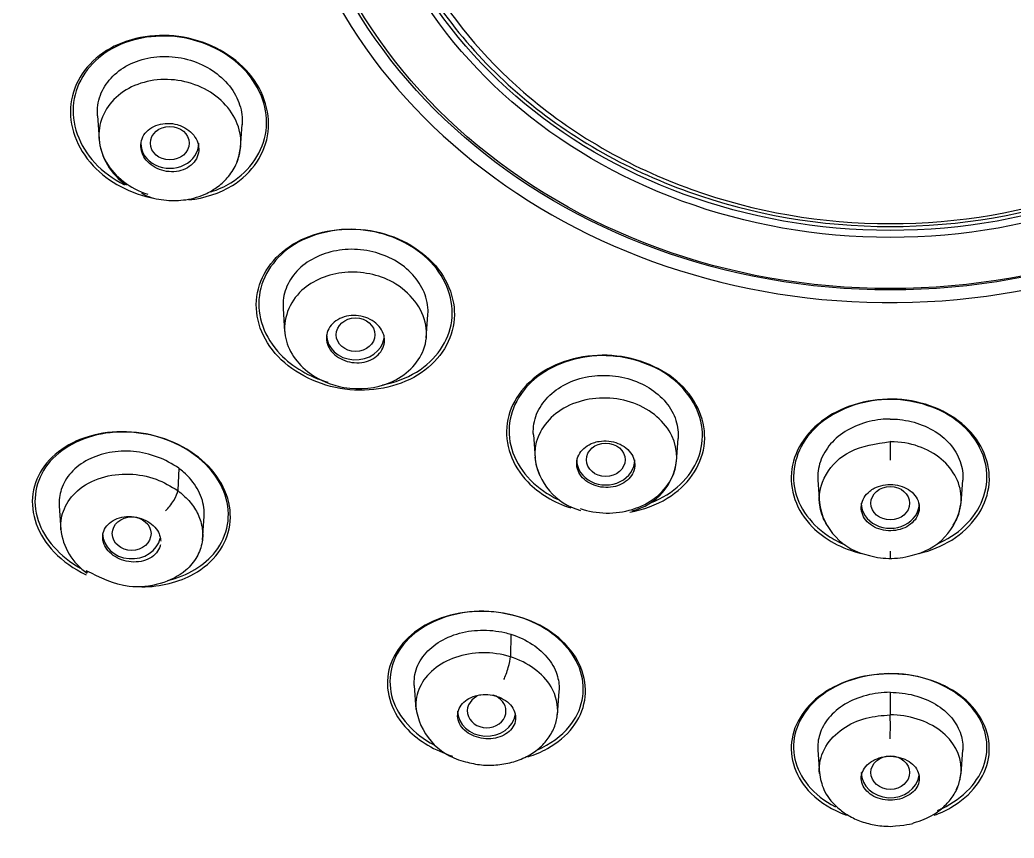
# Model space of a CAD drawing. Header units: millimetres. Extents: x -60 to 7633, y -2614 to 2146.
# Drawn here: x 186.6 to 207.16, y 1452.95 to 1469.87 of the extents above; entities that cross this region are included whole.
import ezdxf

# ---------------------------------------------------------------- set-up
doc = ezdxf.new("R2010")
doc.units = ezdxf.units.MM
doc.layers.get('0').update_dxf_attribs({"color": 250})

msp = doc.modelspace()

# ---------------------------------------------------------------- linework, layer by layer
at = {"linetype": 'Continuous'}
for p, q in [((188.208, 1467.887), (188.242, 1467.41)), ((191.168, 1467.229), (191.201, 1467.706)), ((192.046, 1463.904), (192.079, 1463.427)), ((195.007, 1463.293), (195.041, 1463.771)), ((197.222, 1461.288), (197.255, 1460.81)), ((200.18, 1460.738), (200.214, 1461.216)), ((204.6, 1461.148), (204.6, 1460.767)), ((189.89, 1460.597), (189.87, 1460.137)), ((203.102, 1460.354), (203.135, 1459.874)), ((206.065, 1459.874), (206.098, 1460.354)), ((187.418, 1459.82), (187.452, 1459.325)), ((190.378, 1459.111), (190.413, 1459.606)), ((204.6, 1458.882), (204.6, 1458.734)), ((196.756, 1457.164), (196.746, 1456.699)), ((194.759, 1456.104), (194.793, 1455.609)), ((197.717, 1455.494), (197.752, 1455.989)), ((204.6, 1455.964), (204.6, 1455.497)), ((203.102, 1454.772), (203.136, 1454.277)), ((206.064, 1454.277), (206.098, 1454.772))]:
    msp.add_line(p, q, dxfattribs=at)
for centre, radius, start, end in [((189.527, 1467.529), 1.292, 184.9539, 236.0759), ((198.532, 1460.969), 1.288, 186.4268, 254.789), ((198.985, 1460.891), 1.205, 283.4824, 353.6829), ((204.405, 1460.055), 1.281, 187.2775, 259.3488), ((204.795, 1460.055), 1.281, 280.6512, 352.7225), ((188.697, 1459.464), 1.252, 185.8731, 235.856), ((204.579, 1460.108), 1.375, 252.6331, 272.0107), ((204.621, 1460.108), 1.375, 267.9893, 287.3669), ((196.094, 1455.808), 1.309, 186.2849, 255.6642)]:
    msp.add_arc(centre, radius, start, end, dxfattribs=at)
for centre, major_axis, ratio, start_param, end_param in [((204.6, 1481.714), (51.65, 0), 0.866025, -0.447532, 3.589125), ((204.6, 1481.328), (-50.8, 0), 0.866025, 1.920717, 6.283185), ((204.6, 1475.034), (12.713, 0), 0.866025, 3.190177, 6.207933), ((189.704, 1467.322), (-0.6, 0), 0.866025, 0, 3.141593), ((193.544, 1463.36), (-0.6, 0), 0.866025, 0, 3.004601), ((198.717, 1460.773), (-0.6, 0), 0.866025, 0, 3.141593), ((189.664, 1459.922), (-0.19, -0.266), 0.301031, 0.948152, 2.687465), ((204.6, 1459.875), (-0.6, 0), 0.866025, 0, 3.141593), ((188.916, 1459.246), (-0.6, 0), 0.866025, 0, 2.96035), ((188.238, 1458.759), (0.242, 0.333), 0.321391, 2.760088, 3.125395), ((196.633, 1456.439), (-0.099, -0.312), 0.170911, 0.870681, 2.610119), ((196.255, 1455.577), (0.4, 0), 0.866375, 2.073766, 6.283185), ((196.255, 1455.577), (0.4, 0), 0.866375, 0, 1.220541), ((196.255, 1455.576), (-0.6, 0), 0.866025, 0, 3.009874), ((204.595, 1455.22), (-0.001, -0.327), 0.021354, 0.843693, 2.583006), ((204.6, 1454.302), (-0.6, 0), 0.866025, 0, 3.020845)]:
    msp.add_ellipse(centre, major_axis=major_axis, ratio=ratio, start_param=start_param, end_param=end_param, dxfattribs=at)
for centre, major_axis, ratio in [((204.6, 1475.068), (-12.449, 0), 0.866025), ((204.6, 1475.017), (12.359, 0), 0.866025), ((204.6, 1474.952), (-11.062, 0), 0.866025), ((204.6, 1475.003), (10.952, 0), 0.866025), ((189.704, 1467.322), (-0.4, 0), 0.866025), ((193.544, 1463.36), (0.4, 0), 0.866025), ((198.717, 1460.773), (-0.4, 0), 0.866025), ((204.6, 1459.875), (-0.4, 0), 0.866025), ((188.916, 1459.246), (0.4, 0.001), 0.866104), ((204.6, 1454.302), (0.4, 0), 0.866482)]:
    msp.add_ellipse(centre, major_axis=major_axis, ratio=ratio, dxfattribs=at)
for points, knots in [([(204.6, 1534.682), (203.972, 1534.679), (202.895, 1534.67), (201.09, 1534.6), (199.285, 1534.484), (197.655, 1534.335), (196.011, 1534.146), (194.376, 1533.919), (192.676, 1533.633), (191.058, 1533.319), (189.492, 1532.976), (187.888, 1532.579), (186.355, 1532.157), (184.946, 1531.732), (183.076, 1531.12), (180.633, 1530.222), (177.616, 1528.925), (174.799, 1527.522), (172.128, 1526.015), (169.515, 1524.364), (166.868, 1522.472), (164.602, 1520.64), (162.652, 1518.901), (160.838, 1517.136), (159.02, 1515.174), (157.427, 1513.258), (156.224, 1511.671), (155.204, 1510.224), (154.195, 1508.687), (153.124, 1506.896), (152.157, 1505.098), (151.377, 1503.494), (150.784, 1502.161), (150.326, 1501.049), (149.863, 1499.846), (149.359, 1498.416), (148.797, 1496.598), (148.344, 1494.866), (148.03, 1493.435), (147.816, 1492.328), (147.624, 1491.204), (147.419, 1489.751), (147.252, 1488.129), (147.114, 1485.967), (147.093, 1483.97), (147.157, 1482.356), (147.202, 1481.609), (147.245, 1481.001), (147.303, 1480.336), (147.398, 1479.415), (147.571, 1478.043), (147.876, 1476.207), (148.355, 1474.005), (148.908, 1471.965), (149.536, 1470.017), (150.188, 1468.242), (150.955, 1466.398), (151.826, 1464.53), (152.428, 1463.394), (152.768, 1462.758)], [0, 0, 0, 0, 0.014845, 0.030229, 0.046069, 0.062169, 0.07278, 0.089194, 0.105234, 0.117809, 0.13231, 0.14724, 0.161161, 0.174109, 0.186014, 0.213095, 0.242928, 0.273353, 0.29731, 0.325373, 0.356785, 0.385901, 0.405156, 0.428914, 0.45627, 0.480102, 0.499041, 0.512328, 0.530057, 0.55138, 0.57217, 0.588948, 0.6029, 0.614401, 0.623786, 0.640156, 0.658559, 0.679141, 0.692814, 0.700833, 0.711931, 0.726304, 0.744149, 0.760314, 0.790427, 0.803014, 0.807762, 0.812366, 0.820798, 0.827498, 0.839596, 0.861463, 0.882043, 0.90546, 0.923201, 0.941646, 0.960296, 0.981206, 1, 1, 1, 1]), ([(256.432, 1462.758), (257.027, 1463.893), (257.97, 1465.715), (259.21, 1468.703), (260.13, 1471.392), (260.798, 1473.81), (261.259, 1475.898), (261.573, 1477.685), (261.786, 1479.246), (261.927, 1480.615), (262.021, 1481.904), (262.081, 1483.254), (262.1, 1484.813), (262.048, 1486.763), (261.88, 1488.967), (261.594, 1491.147), (261.299, 1492.803), (260.997, 1494.241), (260.705, 1495.451), (260.363, 1496.701), (260.042, 1497.767), (259.7, 1498.817), (259.311, 1499.914), (258.842, 1501.136), (258.268, 1502.511), (257.528, 1504.123), (256.597, 1505.953), (255.555, 1507.789), (254.285, 1509.813), (252.695, 1512.089), (250.501, 1514.841), (248.042, 1517.491), (245.726, 1519.658), (243.828, 1521.27), (242.038, 1522.674), (240.367, 1523.874), (238.904, 1524.849), (237.778, 1525.563), (236.544, 1526.307), (235.023, 1527.171), (233.032, 1528.215), (230.694, 1529.318), (228.342, 1530.298), (226.097, 1531.129), (223.811, 1531.882), (221.236, 1532.614), (218.575, 1533.242), (215.756, 1533.781), (213.067, 1534.175), (210.221, 1534.47), (207.418, 1534.649), (205.628, 1534.672), (204.6, 1534.682)], [0, 0, 0, 0, 0.033457, 0.063683, 0.091751, 0.11646, 0.136812, 0.154281, 0.169601, 0.183091, 0.19488, 0.207521, 0.222736, 0.240841, 0.265067, 0.288317, 0.30576, 0.314616, 0.330171, 0.342643, 0.352374, 0.362683, 0.374813, 0.386244, 0.400544, 0.417932, 0.43754, 0.459762, 0.478723, 0.505845, 0.538076, 0.577825, 0.607078, 0.625944, 0.646123, 0.66941, 0.68198, 0.69385, 0.705477, 0.720802, 0.74094, 0.765802, 0.789859, 0.808653, 0.829155, 0.853345, 0.879059, 0.900803, 0.928424, 0.949823, 0.97568, 1, 1, 1, 1]), ([(196.89, 1481.717), (197.908, 1482.598), (199.107, 1483.29), (201.745, 1484.237), (203.161, 1484.482), (206.039, 1484.482), (207.451, 1484.238), (210.09, 1483.292), (211.292, 1482.598), (213.327, 1480.835), (214.126, 1479.798), (215.219, 1477.513), (215.503, 1476.286), (215.503, 1473.794), (215.22, 1472.571), (214.128, 1470.286), (213.327, 1469.244), (211.292, 1467.482), (210.093, 1466.791), (207.455, 1465.844), (206.039, 1465.598), (203.161, 1465.598), (201.749, 1465.843), (199.11, 1466.789), (197.908, 1467.482), (195.873, 1469.244), (195.074, 1470.283), (193.981, 1472.568), (193.697, 1473.794), (193.697, 1476.286), (193.98, 1477.51), (195.072, 1479.795), (195.873, 1480.835), (196.89, 1481.717)], [0, 0, 0, 0, 0.0625, 0.0625, 0.125, 0.125, 0.1875, 0.1875, 0.25, 0.25, 0.3125, 0.3125, 0.375, 0.375, 0.4375, 0.4375, 0.5, 0.5, 0.5625, 0.5625, 0.625, 0.625, 0.6875, 0.6875, 0.75, 0.75, 0.8125, 0.8125, 0.875, 0.875, 0.9375, 0.9375, 1, 1, 1, 1]), ([(194.976, 1470.85), (195.493, 1469.938), (196.181, 1469.102), (198.019, 1467.51), (199.198, 1466.831), (201.792, 1465.899), (203.185, 1465.657), (206.015, 1465.657), (207.404, 1465.898), (209.999, 1466.829), (211.18, 1467.51), (213.182, 1469.243), (213.967, 1470.264), (214.891, 1472.196), (215.144, 1473.047), (215.256, 1473.917)], [0.3226778, 0.3226778, 0.3226778, 0.3226778, 0.375, 0.375, 0.4375, 0.4375, 0.5, 0.5, 0.5625, 0.5625, 0.625, 0.625, 0.6875, 0.6875, 0.7324645, 0.7324645, 0.7324645, 0.7324645]), ([(191.279, 1468.836), (190.933, 1469.205), (190.422, 1469.456), (189.359, 1469.601), (188.808, 1469.493), (187.986, 1468.98), (187.713, 1468.579), (187.607, 1467.691), (187.776, 1467.222), (188.436, 1466.516), (188.902, 1466.27), (189.394, 1466.177)], [0, 0, 0, 0, 0.125, 0.125, 0.25, 0.25, 0.375, 0.375, 0.5, 0.5, 0.6163262, 0.6163262, 0.6163262, 0.6163262]), ([(191.254, 1468.832), (190.918, 1469.194), (190.421, 1469.441), (189.384, 1469.587), (188.845, 1469.484), (188.039, 1468.987), (187.77, 1468.597), (187.66, 1467.731), (187.823, 1467.272), (188.322, 1466.733), (188.532, 1466.579), (188.766, 1466.462)], [0, 0, 0, 0, 0.125, 0.125, 0.25, 0.25, 0.375, 0.375, 0.5, 0.5, 0.5631293, 0.5631293, 0.5631293, 0.5631293]), ([(188.209, 1467.885), (188.206, 1467.924), (188.205, 1467.962), (188.207, 1468), (188.212, 1468.141), (188.247, 1468.282), (188.311, 1468.41), (188.372, 1468.532), (188.459, 1468.645), (188.564, 1468.742), (188.675, 1468.844), (188.81, 1468.93), (188.958, 1468.992), (189.105, 1469.053), (189.268, 1469.092), (189.434, 1469.108), (189.6, 1469.123), (189.773, 1469.115), (189.94, 1469.084), (190.11, 1469.053), (190.278, 1468.994), (190.428, 1468.916), (190.571, 1468.841), (190.704, 1468.747), (190.814, 1468.64), (190.93, 1468.528), (191.025, 1468.398), (191.09, 1468.262), (191.151, 1468.134), (191.189, 1467.997), (191.2, 1467.861), (191.204, 1467.809), (191.204, 1467.756), (191.201, 1467.704)], [0.0903629, 0.0903629, 0.0903629, 0.0903629, 0.1049883, 0.1049883, 0.1049883, 0.1596311, 0.1596311, 0.1596311, 0.2119456, 0.2119456, 0.2119456, 0.2670488, 0.2670488, 0.2670488, 0.3212585, 0.3212585, 0.3212585, 0.3753305, 0.3753305, 0.3753305, 0.4304979, 0.4304979, 0.4304979, 0.4827691, 0.4827691, 0.4827691, 0.537442, 0.537442, 0.537442, 0.5890565, 0.5890565, 0.5890565, 0.6090427, 0.6090427, 0.6090427, 0.6090427]), ([(190.101, 1466.149), (190.427, 1466.184), (190.738, 1466.285), (191.414, 1466.707), (191.684, 1467.112), (191.79, 1467.995), (191.625, 1468.466), (191.279, 1468.836)], [0.671913, 0.671913, 0.671913, 0.671913, 0.75, 0.75, 0.875, 0.875, 1, 1, 1, 1]), ([(190.554, 1466.314), (190.7, 1466.362), (190.839, 1466.425), (191.373, 1466.755), (191.639, 1467.149), (191.748, 1468.01), (191.59, 1468.471), (191.254, 1468.832)], [0.7112991, 0.7112991, 0.7112991, 0.7112991, 0.75, 0.75, 0.875, 0.875, 1, 1, 1, 1]), ([(191.095, 1466.943), (191.096, 1466.944), (191.096, 1466.945), (191.221, 1467.246), (191.194, 1467.589), (190.839, 1468.2), (190.526, 1468.436), (189.786, 1468.674), (189.382, 1468.665), (188.698, 1468.411), (188.436, 1468.171), (188.189, 1467.565), (188.22, 1467.226), (188.57, 1466.624), (188.878, 1466.388), (189.251, 1466.266)], [0.2494912, 0.2494912, 0.2494912, 0.2494912, 0.25, 0.25, 0.375, 0.375, 0.5, 0.5, 0.625, 0.625, 0.75, 0.75, 0.875, 0.875, 1, 1, 1, 1]), ([(189.859, 1467.705), (189.794, 1467.723), (189.725, 1467.733), (189.657, 1467.732), (189.59, 1467.732), (189.523, 1467.721), (189.462, 1467.702), (189.4, 1467.683), (189.342, 1467.655), (189.293, 1467.619), (189.243, 1467.583), (189.201, 1467.539), (189.17, 1467.491), (189.14, 1467.443), (189.119, 1467.388), (189.11, 1467.333), (189.101, 1467.278), (189.103, 1467.22), (189.117, 1467.164), (189.131, 1467.109), (189.156, 1467.054), (189.19, 1467.005), (189.224, 1466.955), (189.269, 1466.909), (189.32, 1466.871), (189.371, 1466.832), (189.43, 1466.8), (189.492, 1466.777), (189.555, 1466.754), (189.622, 1466.739), (189.689, 1466.733), (189.756, 1466.728), (189.824, 1466.732), (189.888, 1466.745), (189.952, 1466.759), (190.014, 1466.782), (190.067, 1466.813), (190.121, 1466.844), (190.169, 1466.883), (190.206, 1466.928), (190.243, 1466.973), (190.271, 1467.025), (190.287, 1467.079), (190.303, 1467.133), (190.308, 1467.19), (190.301, 1467.246), (190.295, 1467.302), (190.276, 1467.359), (190.248, 1467.411), (190.22, 1467.463), (190.181, 1467.512), (190.134, 1467.555), (190.088, 1467.597), (190.033, 1467.634), (189.973, 1467.662), (189.937, 1467.68), (189.898, 1467.694), (189.859, 1467.705)], [0, 0, 0, 0, 0.054045, 0.054045, 0.054045, 0.10807, 0.10807, 0.10807, 0.162377, 0.162377, 0.162377, 0.216818, 0.216818, 0.216818, 0.271063, 0.271063, 0.271063, 0.324866, 0.324866, 0.324866, 0.37818, 0.37818, 0.37818, 0.431181, 0.431181, 0.431181, 0.484185, 0.484185, 0.484185, 0.537499, 0.537499, 0.537499, 0.591294, 0.591294, 0.591294, 0.645528, 0.645528, 0.645528, 0.699966, 0.699966, 0.699966, 0.754283, 0.754283, 0.754283, 0.808211, 0.808211, 0.808211, 0.86166, 0.86166, 0.86166, 0.914749, 0.914749, 0.914749, 0.967744, 0.967744, 0.967744, 1, 1, 1, 1]), ([(189.119, 1466.288), (189.156, 1466.267), (189.304, 1466.187), (189.632, 1466.13), (190.057, 1466.137), (190.424, 1466.247), (190.717, 1466.425), (190.934, 1466.633), (191.113, 1466.92), (191.15, 1467.129), (191.171, 1467.258)], [0, 0, 0, 0, 0.041747, 0.193921, 0.337459, 0.504792, 0.608323, 0.725145, 0.855956, 1, 1, 1, 1]), ([(195.134, 1464.857), (194.793, 1465.217), (194.284, 1465.461), (193.219, 1465.596), (192.665, 1465.485), (191.837, 1464.976), (191.561, 1464.583), (191.445, 1463.716), (191.608, 1463.261), (192.282, 1462.552), (192.793, 1462.303), (193.859, 1462.163), (194.408, 1462.268), (195.247, 1462.781), (195.519, 1463.177), (195.635, 1464.038), (195.476, 1464.497), (195.134, 1464.857)], [0, 0, 0, 0, 0.125, 0.125, 0.25, 0.25, 0.375, 0.375, 0.5, 0.5, 0.625, 0.625, 0.75, 0.75, 0.875, 0.875, 1, 1, 1, 1]), ([(195.099, 1464.864), (194.765, 1465.215), (194.268, 1465.453), (193.228, 1465.584), (192.688, 1465.475), (191.88, 1464.977), (191.612, 1464.592), (191.499, 1463.747), (191.659, 1463.303), (192.24, 1462.693), (192.59, 1462.489), (192.972, 1462.377)], [0, 0, 0, 0, 0.125, 0.125, 0.25, 0.25, 0.375, 0.375, 0.5, 0.5, 0.5952748, 0.5952748, 0.5952748, 0.5952748]), ([(195.041, 1463.769), (195.042, 1463.785), (195.043, 1463.801), (195.043, 1463.817), (195.047, 1463.957), (195.018, 1464.101), (194.962, 1464.237), (194.908, 1464.365), (194.829, 1464.489), (194.729, 1464.6), (194.624, 1464.715), (194.494, 1464.818), (194.349, 1464.899), (194.212, 1464.975), (194.059, 1465.034), (193.902, 1465.073), (193.737, 1465.113), (193.563, 1465.132), (193.394, 1465.125), (193.229, 1465.118), (193.066, 1465.088), (192.916, 1465.038), (192.764, 1464.987), (192.622, 1464.915), (192.501, 1464.826), (192.377, 1464.735), (192.273, 1464.622), (192.198, 1464.5), (192.126, 1464.382), (192.077, 1464.252), (192.056, 1464.12), (192.045, 1464.048), (192.042, 1463.975), (192.047, 1463.901)], [0.3689598, 0.3689598, 0.3689598, 0.3689598, 0.3753305, 0.3753305, 0.3753305, 0.4304979, 0.4304979, 0.4304979, 0.4827691, 0.4827691, 0.4827691, 0.537442, 0.537442, 0.537442, 0.5890565, 0.5890565, 0.5890565, 0.6432407, 0.6432407, 0.6432407, 0.696256, 0.696256, 0.696256, 0.7499342, 0.7499342, 0.7499342, 0.8053058, 0.8053058, 0.8053058, 0.858398, 0.858398, 0.858398, 0.8871419, 0.8871419, 0.8871419, 0.8871419]), ([(194.103, 1462.323), (194.356, 1462.371), (194.596, 1462.46), (195.212, 1462.838), (195.476, 1463.225), (195.589, 1464.065), (195.433, 1464.513), (195.099, 1464.864)], [0.6867508, 0.6867508, 0.6867508, 0.6867508, 0.75, 0.75, 0.875, 0.875, 1, 1, 1, 1]), ([(192.091, 1463.335), (192.035, 1463.672), (192.274, 1464.327), (193.302, 1464.747), (194.466, 1464.52), (195.066, 1463.732), (194.98, 1462.903), (194.365, 1462.287), (193.356, 1462.187), (192.631, 1462.487), (192.235, 1462.902), (192.115, 1463.187), (192.091, 1463.335)], [0, 0, 0, 0, 0.13525, 0.247786, 0.359277, 0.49756, 0.566719, 0.68903, 0.796582, 0.881993, 0.940482, 1, 1, 1, 1]), ([(194.142, 1463.285), (194.148, 1463.23), (194.142, 1463.174), (194.125, 1463.121), (194.108, 1463.069), (194.08, 1463.019), (194.042, 1462.975), (194.005, 1462.931), (193.957, 1462.892), (193.902, 1462.861), (193.848, 1462.831), (193.786, 1462.808), (193.721, 1462.794), (193.656, 1462.781), (193.587, 1462.777), (193.519, 1462.782), (193.452, 1462.787), (193.384, 1462.802), (193.321, 1462.825), (193.259, 1462.848), (193.201, 1462.88), (193.15, 1462.918), (193.1, 1462.955), (193.056, 1463), (193.023, 1463.049), (192.99, 1463.097), (192.967, 1463.15), (192.954, 1463.204), (192.942, 1463.258), (192.941, 1463.314), (192.951, 1463.367), (192.96, 1463.42), (192.982, 1463.473), (193.013, 1463.52), (193.045, 1463.567), (193.087, 1463.61), (193.137, 1463.645), (193.186, 1463.68), (193.245, 1463.709), (193.307, 1463.728), (193.369, 1463.747), (193.437, 1463.757), (193.505, 1463.758), (193.572, 1463.759), (193.641, 1463.75), (193.707, 1463.732), (193.771, 1463.714), (193.833, 1463.688), (193.888, 1463.654), (193.943, 1463.62), (193.992, 1463.579), (194.031, 1463.533), (194.07, 1463.488), (194.1, 1463.436), (194.119, 1463.384), (194.131, 1463.351), (194.138, 1463.318), (194.142, 1463.285)], [0, 0, 0, 0, 0.054045, 0.054045, 0.054045, 0.10807, 0.10807, 0.10807, 0.162377, 0.162377, 0.162377, 0.216818, 0.216818, 0.216818, 0.271063, 0.271063, 0.271063, 0.324866, 0.324866, 0.324866, 0.37818, 0.37818, 0.37818, 0.431181, 0.431181, 0.431181, 0.484185, 0.484185, 0.484185, 0.537499, 0.537499, 0.537499, 0.591294, 0.591294, 0.591294, 0.645528, 0.645528, 0.645528, 0.699966, 0.699966, 0.699966, 0.754283, 0.754283, 0.754283, 0.808211, 0.808211, 0.808211, 0.86166, 0.86166, 0.86166, 0.914749, 0.914749, 0.914749, 0.967744, 0.967744, 0.967744, 1, 1, 1, 1]), ([(200.322, 1462.273), (199.986, 1462.623), (199.48, 1462.859), (198.413, 1462.98), (197.856, 1462.863), (197.02, 1462.348), (196.741, 1461.954), (196.617, 1461.101), (196.775, 1460.657), (197.336, 1460.077), (197.648, 1459.89), (197.994, 1459.776)], [0, 0, 0, 0, 0.125, 0.125, 0.25, 0.25, 0.375, 0.375, 0.5, 0.5, 0.585998, 0.585998, 0.585998, 0.585998]), ([(199.999, 1462.524), (199.591, 1462.806), (199.052, 1462.951), (198.009, 1462.896), (197.51, 1462.694), (196.846, 1462.066), (196.678, 1461.645), (196.772, 1460.804), (197.033, 1460.401), (197.53, 1460.058), (197.632, 1460), (197.74, 1459.949)], [0, 0, 0, 0, 0.125, 0.125, 0.25, 0.25, 0.375, 0.375, 0.5, 0.5, 0.5293539, 0.5293539, 0.5293539, 0.5293539]), ([(197.222, 1461.286), (197.22, 1461.311), (197.219, 1461.336), (197.219, 1461.361), (197.22, 1461.498), (197.251, 1461.637), (197.31, 1461.764), (197.368, 1461.89), (197.455, 1462.008), (197.563, 1462.109), (197.671, 1462.211), (197.801, 1462.299), (197.946, 1462.366), (198.093, 1462.434), (198.259, 1462.481), (198.428, 1462.503), (198.589, 1462.525), (198.758, 1462.525), (198.92, 1462.504), (199.09, 1462.482), (199.259, 1462.436), (199.41, 1462.368), (199.554, 1462.304), (199.686, 1462.22), (199.799, 1462.124), (199.917, 1462.023), (200.015, 1461.905), (200.085, 1461.78), (200.153, 1461.657), (200.195, 1461.523), (200.21, 1461.391), (200.216, 1461.332), (200.218, 1461.272), (200.214, 1461.213)], [0.2019116, 0.2019116, 0.2019116, 0.2019116, 0.2119456, 0.2119456, 0.2119456, 0.2670488, 0.2670488, 0.2670488, 0.3212585, 0.3212585, 0.3212585, 0.3753305, 0.3753305, 0.3753305, 0.4304979, 0.4304979, 0.4304979, 0.4827691, 0.4827691, 0.4827691, 0.537442, 0.537442, 0.537442, 0.5890565, 0.5890565, 0.5890565, 0.6432407, 0.6432407, 0.6432407, 0.696256, 0.696256, 0.696256, 0.719871, 0.719871, 0.719871, 0.719871]), ([(199.665, 1459.89), (199.889, 1459.981), (200.091, 1460.106), (200.592, 1460.576), (200.756, 1460.999), (200.663, 1461.833), (200.406, 1462.241), (199.999, 1462.524)], [0.6890429, 0.6890429, 0.6890429, 0.6890429, 0.75, 0.75, 0.875, 0.875, 1, 1, 1, 1]), ([(199.217, 1459.691), (199.497, 1459.741), (199.763, 1459.837), (200.413, 1460.235), (200.688, 1460.629), (200.812, 1461.474), (200.659, 1461.923), (200.322, 1462.273)], [0.6826776, 0.6826776, 0.6826776, 0.6826776, 0.75, 0.75, 0.875, 0.875, 1, 1, 1, 1]), ([(199.267, 1459.747), (199.631, 1459.858), (199.913, 1460.08), (200.219, 1460.644), (200.224, 1460.972), (199.945, 1461.561), (199.661, 1461.807), (198.935, 1462.077), (198.526, 1462.085), (197.804, 1461.863), (197.518, 1461.636), (197.217, 1461.073), (197.211, 1460.751), (197.351, 1460.456)], [0, 0, 0, 0, 0.125, 0.125, 0.25, 0.25, 0.375, 0.375, 0.5, 0.5, 0.625, 0.625, 0.7491158, 0.7491158, 0.7491158, 0.7491158]), ([(206.212, 1461.401), (205.878, 1461.741), (205.375, 1461.966), (204.309, 1462.068), (203.749, 1461.94), (202.908, 1461.409), (202.628, 1461.009), (202.502, 1460.157), (202.658, 1459.719), (203.242, 1459.127), (203.602, 1458.933), (203.998, 1458.835)], [0, 0, 0, 0, 0.125, 0.125, 0.25, 0.25, 0.375, 0.375, 0.5, 0.5, 0.5966062, 0.5966062, 0.5966062, 0.5966062]), ([(205.884, 1461.646), (205.479, 1461.918), (204.94, 1462.051), (203.896, 1461.975), (203.395, 1461.763), (202.728, 1461.121), (202.561, 1460.695), (202.655, 1459.862), (202.915, 1459.468), (203.423, 1459.13), (203.54, 1459.068), (203.665, 1459.017)], [0, 0, 0, 0, 0.125, 0.125, 0.25, 0.25, 0.375, 0.375, 0.5, 0.5, 0.5335201, 0.5335201, 0.5335201, 0.5335201]), ([(204.6, 1461.616), (204.534, 1461.616), (204.469, 1461.613), (204.404, 1461.606), (204.243, 1461.588), (204.084, 1461.549), (203.938, 1461.492), (203.786, 1461.432), (203.644, 1461.351), (203.526, 1461.254), (203.41, 1461.159), (203.314, 1461.047), (203.244, 1460.928), (203.173, 1460.807), (203.126, 1460.675), (203.108, 1460.542), (203.099, 1460.479), (203.098, 1460.415), (203.102, 1460.351)], [0, 0, 0, 0, 0.0416389, 0.0416389, 0.0416389, 0.1449096, 0.1449096, 0.1449096, 0.2533217, 0.2533217, 0.2533217, 0.3593952, 0.3593952, 0.3593952, 0.466795, 0.466795, 0.466795, 0.5180537, 0.5180537, 0.5180537, 0.5180537]), ([(204.6, 1461.616), (204.666, 1461.616), (204.731, 1461.613), (204.796, 1461.606), (204.957, 1461.588), (205.116, 1461.549), (205.262, 1461.492), (205.414, 1461.432), (205.556, 1461.351), (205.674, 1461.254), (205.79, 1461.159), (205.886, 1461.047), (205.956, 1460.928), (206.027, 1460.807), (206.074, 1460.675), (206.092, 1460.542), (206.101, 1460.479), (206.102, 1460.415), (206.098, 1460.351)], [0, 0, 0, 0, 0.0416389, 0.0416389, 0.0416389, 0.1449096, 0.1449096, 0.1449096, 0.2533217, 0.2533217, 0.2533217, 0.3593952, 0.3593952, 0.3593952, 0.466795, 0.466795, 0.466795, 0.5180537, 0.5180537, 0.5180537, 0.5180537]), ([(205.553, 1459.024), (205.775, 1459.12), (205.976, 1459.249), (206.475, 1459.727), (206.638, 1460.151), (206.546, 1460.976), (206.29, 1461.374), (205.884, 1461.646)], [0.6897453, 0.6897453, 0.6897453, 0.6897453, 0.75, 0.75, 0.875, 0.875, 1, 1, 1, 1]), ([(190.505, 1460.638), (190.161, 1460.996), (189.647, 1461.246), (188.579, 1461.405), (188.029, 1461.313), (187.206, 1460.85), (186.933, 1460.484), (186.814, 1459.659), (186.974, 1459.216), (187.491, 1458.676), (187.72, 1458.517), (187.974, 1458.396)], [0, 0, 0, 0, 0.125, 0.125, 0.25, 0.25, 0.375, 0.375, 0.5, 0.5, 0.5659785, 0.5659785, 0.5659785, 0.5659785]), ([(189.906, 1461.067), (189.441, 1461.307), (188.88, 1461.395), (187.879, 1461.248), (187.439, 1461.011), (186.925, 1460.35), (186.847, 1459.926), (187.112, 1459.13), (187.431, 1458.771), (187.856, 1458.532)], [0, 0, 0, 0, 0.125, 0.125, 0.25, 0.25, 0.375, 0.375, 0.493614, 0.493614, 0.493614, 0.493614]), ([(205.2, 1458.835), (205.442, 1458.894), (205.67, 1458.987), (206.295, 1459.379), (206.572, 1459.778), (206.698, 1460.62), (206.546, 1461.061), (206.212, 1461.401)], [0.6912627, 0.6912627, 0.6912627, 0.6912627, 0.75, 0.75, 0.875, 0.875, 1, 1, 1, 1]), ([(198.463, 1461.124), (198.402, 1461.103), (198.345, 1461.072), (198.297, 1461.035), (198.249, 1460.998), (198.208, 1460.954), (198.179, 1460.907), (198.149, 1460.859), (198.129, 1460.806), (198.121, 1460.752), (198.113, 1460.698), (198.117, 1460.642), (198.132, 1460.589), (198.147, 1460.535), (198.174, 1460.483), (198.21, 1460.436), (198.246, 1460.39), (198.293, 1460.347), (198.346, 1460.313), (198.398, 1460.278), (198.459, 1460.25), (198.522, 1460.232), (198.585, 1460.213), (198.653, 1460.202), (198.719, 1460.201), (198.786, 1460.199), (198.853, 1460.207), (198.916, 1460.223), (198.979, 1460.239), (199.039, 1460.265), (199.091, 1460.297), (199.143, 1460.329), (199.189, 1460.369), (199.225, 1460.414), (199.261, 1460.459), (199.287, 1460.51), (199.302, 1460.562), (199.317, 1460.615), (199.321, 1460.671), (199.313, 1460.725), (199.305, 1460.779), (199.285, 1460.833), (199.255, 1460.883), (199.225, 1460.932), (199.185, 1460.978), (199.136, 1461.017), (199.088, 1461.056), (199.031, 1461.089), (198.97, 1461.113), (198.91, 1461.137), (198.844, 1461.153), (198.778, 1461.16), (198.711, 1461.167), (198.643, 1461.165), (198.579, 1461.154), (198.539, 1461.147), (198.5, 1461.137), (198.463, 1461.124)], [0, 0, 0, 0, 0.054045, 0.054045, 0.054045, 0.10807, 0.10807, 0.10807, 0.162377, 0.162377, 0.162377, 0.216818, 0.216818, 0.216818, 0.271063, 0.271063, 0.271063, 0.324866, 0.324866, 0.324866, 0.37818, 0.37818, 0.37818, 0.431181, 0.431181, 0.431181, 0.484185, 0.484185, 0.484185, 0.537499, 0.537499, 0.537499, 0.591294, 0.591294, 0.591294, 0.645528, 0.645528, 0.645528, 0.699966, 0.699966, 0.699966, 0.754283, 0.754283, 0.754283, 0.808211, 0.808211, 0.808211, 0.86166, 0.86166, 0.86166, 0.914749, 0.914749, 0.914749, 0.967744, 0.967744, 0.967744, 1, 1, 1, 1]), ([(203.297, 1459.418), (203.222, 1459.535), (203.079, 1459.888), (203.195, 1460.471), (203.757, 1461.027), (204.306, 1461.106), (204.6, 1461.148)], [0.3458, 0.3458, 0.3458, 0.3458, 0.4519118, 0.642996, 0.8092118, 1, 1, 1, 1]), ([(205.904, 1459.418), (205.998, 1459.565), (206.053, 1459.727), (206.089, 1460.203), (205.956, 1460.511), (205.447, 1460.98), (205.08, 1461.126), (204.656, 1461.147), (204.628, 1461.147), (204.6, 1461.148)], [0.3472566, 0.3472566, 0.3472566, 0.3472566, 0.4823336, 0.4823336, 0.7322664, 0.7322664, 0.9821992, 0.9821992, 1, 1, 1, 1]), ([(189.89, 1460.597), (189.759, 1460.691), (189.609, 1460.772), (189.45, 1460.83), (189.291, 1460.889), (189.121, 1460.928), (188.952, 1460.943), (188.784, 1460.959), (188.614, 1460.951), (188.455, 1460.921), (188.3, 1460.893), (188.152, 1460.843), (188.021, 1460.777), (187.881, 1460.706), (187.757, 1460.614), (187.662, 1460.506), (187.57, 1460.403), (187.502, 1460.284), (187.461, 1460.16), (187.425, 1460.05), (187.41, 1459.933), (187.418, 1459.816)], [0, 0, 0, 0, 0.1074037, 0.1074037, 0.1074037, 0.2148178, 0.2148178, 0.2148178, 0.3218602, 0.3218602, 0.3218602, 0.426387, 0.426387, 0.426387, 0.5392035, 0.5392035, 0.5392035, 0.6476038, 0.6476038, 0.6476038, 0.7429139, 0.7429139, 0.7429139, 0.7429139]), ([(189.661, 1458.276), (190.072, 1458.376), (190.425, 1458.587), (190.91, 1459.209), (190.984, 1459.635), (190.715, 1460.448), (190.371, 1460.827), (189.906, 1461.067)], [0.6428859, 0.6428859, 0.6428859, 0.6428859, 0.75, 0.75, 0.875, 0.875, 1, 1, 1, 1]), ([(189.121, 1458.143), (189.514, 1458.147), (189.893, 1458.24), (190.614, 1458.644), (190.886, 1459.014), (191.004, 1459.832), (190.848, 1460.28), (190.505, 1460.638)], [0.6575738, 0.6575738, 0.6575738, 0.6575738, 0.75, 0.75, 0.875, 0.875, 1, 1, 1, 1]), ([(190.413, 1459.603), (190.417, 1459.663), (190.416, 1459.723), (190.408, 1459.784), (190.392, 1459.916), (190.344, 1460.051), (190.271, 1460.177), (190.2, 1460.3), (190.103, 1460.417), (189.987, 1460.519), (189.956, 1460.546), (189.923, 1460.572), (189.89, 1460.597)], [0.7085518, 0.7085518, 0.7085518, 0.7085518, 0.7578803, 0.7578803, 0.7578803, 0.8664607, 0.8664607, 0.8664607, 0.9722823, 0.9722823, 0.9722823, 1, 1, 1, 1]), ([(187.453, 1459.326), (187.452, 1459.338), (187.442, 1459.486), (187.499, 1459.782), (187.778, 1460.168), (188.266, 1460.43), (188.853, 1460.507), (189.424, 1460.404), (189.725, 1460.224), (189.87, 1460.137)], [0.2551544, 0.2551544, 0.2551544, 0.2551544, 0.2645478, 0.3767452, 0.501002, 0.6380157, 0.766904, 0.8876478, 1, 1, 1, 1]), ([(189.87, 1460.137), (189.949, 1460.07), (190.114, 1459.932), (190.286, 1459.672), (190.389, 1459.378), (190.389, 1459.064), (190.276, 1458.753), (189.909, 1458.295), (188.945, 1457.997), (188.262, 1458.336), (187.974, 1458.479)], [0, 0, 0, 0, 0.072925, 0.150458, 0.232599, 0.319218, 0.41072, 0.50669, 0.791111, 1, 1, 1, 1]), ([(204.175, 1460.122), (204.128, 1460.084), (204.088, 1460.039), (204.059, 1459.99), (204.03, 1459.941), (204.011, 1459.888), (204.003, 1459.835), (203.996, 1459.781), (204.001, 1459.726), (204.016, 1459.673), (204.032, 1459.621), (204.059, 1459.57), (204.096, 1459.524), (204.133, 1459.479), (204.18, 1459.438), (204.234, 1459.405), (204.287, 1459.372), (204.348, 1459.346), (204.412, 1459.329), (204.476, 1459.312), (204.544, 1459.304), (204.611, 1459.305), (204.677, 1459.306), (204.745, 1459.316), (204.807, 1459.334), (204.87, 1459.353), (204.929, 1459.38), (204.98, 1459.413), (205.032, 1459.447), (205.077, 1459.488), (205.112, 1459.533), (205.147, 1459.579), (205.172, 1459.63), (205.186, 1459.682), (205.201, 1459.735), (205.204, 1459.79), (205.195, 1459.844), (205.187, 1459.898), (205.166, 1459.951), (205.136, 1459.999), (205.105, 1460.048), (205.064, 1460.092), (205.015, 1460.13), (204.966, 1460.167), (204.908, 1460.198), (204.847, 1460.22), (204.786, 1460.243), (204.719, 1460.256), (204.652, 1460.261), (204.586, 1460.266), (204.517, 1460.261), (204.453, 1460.248), (204.388, 1460.235), (204.325, 1460.213), (204.27, 1460.184), (204.236, 1460.166), (204.204, 1460.145), (204.175, 1460.122)], [0, 0, 0, 0, 0.054045, 0.054045, 0.054045, 0.10807, 0.10807, 0.10807, 0.162377, 0.162377, 0.162377, 0.216818, 0.216818, 0.216818, 0.271063, 0.271063, 0.271063, 0.324866, 0.324866, 0.324866, 0.37818, 0.37818, 0.37818, 0.431181, 0.431181, 0.431181, 0.484185, 0.484185, 0.484185, 0.537499, 0.537499, 0.537499, 0.591294, 0.591294, 0.591294, 0.645528, 0.645528, 0.645528, 0.699966, 0.699966, 0.699966, 0.754283, 0.754283, 0.754283, 0.808211, 0.808211, 0.808211, 0.86166, 0.86166, 0.86166, 0.914749, 0.914749, 0.914749, 0.967744, 0.967744, 0.967744, 1, 1, 1, 1]), ([(189.509, 1459.015), (189.507, 1459.006), (189.505, 1458.997), (189.502, 1458.989), (189.488, 1458.938), (189.462, 1458.89), (189.427, 1458.847), (189.391, 1458.804), (189.344, 1458.767), (189.291, 1458.737), (189.237, 1458.707), (189.175, 1458.685), (189.11, 1458.672), (189.045, 1458.659), (188.975, 1458.655), (188.906, 1458.661), (188.838, 1458.667), (188.769, 1458.682), (188.706, 1458.705), (188.643, 1458.728), (188.584, 1458.759), (188.532, 1458.796), (188.482, 1458.832), (188.438, 1458.875), (188.404, 1458.922), (188.369, 1458.968), (188.344, 1459.018), (188.33, 1459.069), (188.316, 1459.12), (188.312, 1459.173), (188.32, 1459.224), (188.327, 1459.275), (188.346, 1459.325), (188.375, 1459.37), (188.404, 1459.416), (188.445, 1459.458), (188.493, 1459.492), (188.542, 1459.527), (188.6, 1459.554), (188.662, 1459.573), (188.724, 1459.591), (188.793, 1459.601), (188.862, 1459.601), (188.929, 1459.601), (189, 1459.592), (189.066, 1459.574), (189.131, 1459.556), (189.194, 1459.529), (189.25, 1459.496), (189.304, 1459.464), (189.354, 1459.424), (189.394, 1459.38), (189.433, 1459.336), (189.465, 1459.287), (189.485, 1459.238), (189.498, 1459.208), (189.506, 1459.178), (189.511, 1459.147)], [0.0451007, 0.0451007, 0.0451007, 0.0451007, 0.0544689, 0.0544689, 0.0544689, 0.1088841, 0.1088841, 0.1088841, 0.1640847, 0.1640847, 0.1640847, 0.2197053, 0.2197053, 0.2197053, 0.2748841, 0.2748841, 0.2748841, 0.3289414, 0.3289414, 0.3289414, 0.3817295, 0.3817295, 0.3817295, 0.4336854, 0.4336854, 0.4336854, 0.4855874, 0.4855874, 0.4855874, 0.5382058, 0.5382058, 0.5382058, 0.5920064, 0.5920064, 0.5920064, 0.6469666, 0.6469666, 0.6469666, 0.7025544, 0.7025544, 0.7025544, 0.7579305, 0.7579305, 0.7579305, 0.8123396, 0.8123396, 0.8123396, 0.8654843, 0.8654843, 0.8654843, 0.9176461, 0.9176461, 0.9176461, 0.9695097, 0.9695097, 0.9695097, 1, 1, 1, 1]), ([(197.877, 1456.965), (197.545, 1457.307), (197.038, 1457.546), (195.966, 1457.688), (195.406, 1457.588), (194.567, 1457.117), (194.287, 1456.752), (194.151, 1455.953), (194.298, 1455.528), (194.859, 1454.951), (195.187, 1454.758), (195.551, 1454.642)], [0, 0, 0, 0, 0.125, 0.125, 0.25, 0.25, 0.375, 0.375, 0.5, 0.5, 0.5895173, 0.5895173, 0.5895173, 0.5895173]), ([(198.198, 1456.394), (198.074, 1456.789), (197.742, 1457.15), (196.838, 1457.601), (196.271, 1457.685), (195.253, 1457.525), (194.806, 1457.286), (194.271, 1456.625), (194.189, 1456.212), (194.429, 1455.451), (194.742, 1455.101), (195.167, 1454.875)], [0, 0, 0, 0, 0.125, 0.125, 0.25, 0.25, 0.375, 0.375, 0.5, 0.5, 0.6202611, 0.6202611, 0.6202611, 0.6202611]), ([(194.759, 1456.101), (194.755, 1456.161), (194.757, 1456.221), (194.765, 1456.28), (194.782, 1456.412), (194.831, 1456.542), (194.908, 1456.658), (194.983, 1456.77), (195.085, 1456.873), (195.205, 1456.958), (195.329, 1457.047), (195.477, 1457.12), (195.637, 1457.169), (195.791, 1457.217), (195.96, 1457.243), (196.13, 1457.248), (196.296, 1457.252), (196.467, 1457.235), (196.629, 1457.198), (196.672, 1457.188), (196.714, 1457.177), (196.756, 1457.164)], [0.3718202, 0.3718202, 0.3718202, 0.3718202, 0.4224839, 0.4224839, 0.4224839, 0.5360354, 0.5360354, 0.5360354, 0.6450683, 0.6450683, 0.6450683, 0.7578803, 0.7578803, 0.7578803, 0.8664607, 0.8664607, 0.8664607, 0.9722823, 0.9722823, 0.9722823, 1, 1, 1, 1]), ([(196.756, 1457.164), (196.916, 1457.113), (197.068, 1457.042), (197.2, 1456.955), (197.332, 1456.869), (197.447, 1456.764), (197.535, 1456.651), (197.623, 1456.539), (197.686, 1456.414), (197.721, 1456.288), (197.748, 1456.189), (197.758, 1456.086), (197.751, 1455.985)], [0, 0, 0, 0, 0.1074037, 0.1074037, 0.1074037, 0.2148178, 0.2148178, 0.2148178, 0.3218602, 0.3218602, 0.3218602, 0.4068119, 0.4068119, 0.4068119, 0.4068119]), ([(197.107, 1454.629), (197.252, 1454.673), (197.389, 1454.731), (197.936, 1455.035), (198.215, 1455.401), (198.351, 1456.194), (198.208, 1456.623), (197.877, 1456.965)], [0.712893, 0.712893, 0.712893, 0.712893, 0.75, 0.75, 0.875, 0.875, 1, 1, 1, 1]), ([(196.746, 1456.699), (196.37, 1456.814), (195.959, 1456.806), (195.264, 1456.565), (195.002, 1456.347), (194.811, 1455.935), (194.785, 1455.793), (194.793, 1455.651)], [0, 0, 0, 0, 0.25, 0.25, 0.5, 0.5, 0.6213635, 0.6213635, 0.6213635, 0.6213635]), ([(197.719, 1455.498), (197.74, 1455.692), (197.696, 1455.891), (197.422, 1456.359), (197.109, 1456.583), (196.746, 1456.699)], [0.583392, 0.583392, 0.583392, 0.583392, 0.75, 0.75, 1, 1, 1, 1]), ([(197.291, 1454.769), (197.569, 1454.887), (197.804, 1455.056), (198.235, 1455.586), (198.322, 1455.999), (198.198, 1456.394)], [0.7970147, 0.7970147, 0.7970147, 0.7970147, 0.875, 0.875, 1, 1, 1, 1]), ([(206.236, 1455.732), (205.911, 1456.058), (205.412, 1456.28), (204.34, 1456.391), (203.774, 1456.275), (202.923, 1455.778), (202.639, 1455.403), (202.499, 1454.605), (202.643, 1454.192), (203.154, 1453.682), (203.408, 1453.526), (203.694, 1453.419)], [0, 0, 0, 0, 0.125, 0.125, 0.25, 0.25, 0.375, 0.375, 0.5, 0.5, 0.5741518, 0.5741518, 0.5741518, 0.5741518]), ([(206.3, 1455.631), (206.022, 1455.969), (205.565, 1456.218), (204.536, 1456.398), (203.971, 1456.324), (203.084, 1455.897), (202.763, 1455.55), (202.534, 1454.782), (202.627, 1454.371), (203.044, 1453.865), (203.238, 1453.714), (203.465, 1453.596)], [0, 0, 0, 0, 0.125, 0.125, 0.25, 0.25, 0.375, 0.375, 0.5, 0.5, 0.5654867, 0.5654867, 0.5654867, 0.5654867]), ([(196.023, 1455.891), (195.96, 1455.874), (195.901, 1455.847), (195.851, 1455.814), (195.801, 1455.781), (195.759, 1455.741), (195.727, 1455.697), (195.694, 1455.653), (195.672, 1455.603), (195.662, 1455.552), (195.651, 1455.5), (195.653, 1455.446), (195.666, 1455.394), (195.679, 1455.342), (195.705, 1455.291), (195.74, 1455.244), (195.775, 1455.199), (195.821, 1455.156), (195.873, 1455.121), (195.925, 1455.087), (195.984, 1455.059), (196.047, 1455.039), (196.109, 1455.019), (196.175, 1455.007), (196.24, 1455.003), (196.306, 1455), (196.373, 1455.004), (196.435, 1455.017), (196.498, 1455.03), (196.558, 1455.051), (196.611, 1455.078), (196.665, 1455.107), (196.712, 1455.142), (196.75, 1455.183), (196.788, 1455.224), (196.817, 1455.272), (196.835, 1455.321), (196.852, 1455.371), (196.858, 1455.425), (196.852, 1455.477), (196.846, 1455.53), (196.828, 1455.583), (196.799, 1455.632), (196.771, 1455.68), (196.731, 1455.726), (196.683, 1455.765), (196.636, 1455.803), (196.58, 1455.836), (196.52, 1455.861), (196.46, 1455.886), (196.395, 1455.903), (196.33, 1455.912), (196.265, 1455.92), (196.198, 1455.921), (196.134, 1455.913), (196.096, 1455.909), (196.059, 1455.901), (196.023, 1455.891)], [0, 0, 0, 0, 0.054469, 0.054469, 0.054469, 0.108884, 0.108884, 0.108884, 0.164085, 0.164085, 0.164085, 0.219705, 0.219705, 0.219705, 0.274884, 0.274884, 0.274884, 0.328941, 0.328941, 0.328941, 0.381729, 0.381729, 0.381729, 0.433685, 0.433685, 0.433685, 0.485587, 0.485587, 0.485587, 0.538206, 0.538206, 0.538206, 0.592006, 0.592006, 0.592006, 0.646967, 0.646967, 0.646967, 0.702554, 0.702554, 0.702554, 0.757931, 0.757931, 0.757931, 0.81234, 0.81234, 0.81234, 0.865484, 0.865484, 0.865484, 0.917646, 0.917646, 0.917646, 0.96951, 0.96951, 0.96951, 1, 1, 1, 1]), ([(204.6, 1455.964), (204.434, 1455.963), (204.266, 1455.942), (204.109, 1455.9), (203.949, 1455.858), (203.796, 1455.795), (203.664, 1455.716), (203.532, 1455.637), (203.418, 1455.539), (203.33, 1455.432), (203.244, 1455.327), (203.18, 1455.211), (203.141, 1455.092), (203.108, 1454.987), (203.094, 1454.877), (203.102, 1454.768)], [0, 0, 0, 0, 0.1050656, 0.1050656, 0.1050656, 0.2127611, 0.2127611, 0.2127611, 0.3200839, 0.3200839, 0.3200839, 0.4248845, 0.4248845, 0.4248845, 0.5177473, 0.5177473, 0.5177473, 0.5177473]), ([(204.6, 1455.964), (204.766, 1455.963), (204.934, 1455.942), (205.091, 1455.9), (205.251, 1455.858), (205.404, 1455.795), (205.536, 1455.716), (205.668, 1455.637), (205.782, 1455.539), (205.87, 1455.432), (205.956, 1455.327), (206.02, 1455.211), (206.059, 1455.092), (206.092, 1454.987), (206.106, 1454.877), (206.098, 1454.768)], [0, 0, 0, 0, 0.1050656, 0.1050656, 0.1050656, 0.2127611, 0.2127611, 0.2127611, 0.3200839, 0.3200839, 0.3200839, 0.4248845, 0.4248845, 0.4248845, 0.5177473, 0.5177473, 0.5177473, 0.5177473]), ([(205.509, 1453.419), (205.63, 1453.464), (205.744, 1453.517), (206.28, 1453.827), (206.561, 1454.201), (206.701, 1454.99), (206.561, 1455.406), (206.236, 1455.732)], [0.7190266, 0.7190266, 0.7190266, 0.7190266, 0.75, 0.75, 0.875, 0.875, 1, 1, 1, 1]), ([(205.579, 1453.52), (205.61, 1453.533), (205.641, 1453.547), (206.12, 1453.776), (206.436, 1454.121), (206.665, 1454.88), (206.577, 1455.293), (206.3, 1455.631)], [0.741535, 0.741535, 0.741535, 0.741535, 0.75, 0.75, 0.875, 0.875, 1, 1, 1, 1]), ([(195.77, 1454.539), (195.891, 1454.507), (196.096, 1454.456), (196.448, 1454.45), (196.779, 1454.507), (197.083, 1454.624), (197.342, 1454.794), (197.541, 1455.008), (197.678, 1455.262), (197.707, 1455.431), (197.721, 1455.53)], [0, 0, 0, 0, 0.128437, 0.254049, 0.380042, 0.506898, 0.630584, 0.753454, 0.877668, 1, 1, 1, 1]), ([(203.136, 1454.282), (203.133, 1454.313), (203.124, 1454.504), (203.227, 1454.848), (203.584, 1455.223), (204.076, 1455.456), (204.438, 1455.484), (204.6, 1455.497)], [0.4748184, 0.4748184, 0.4748184, 0.4748184, 0.501002, 0.6380157, 0.766904, 0.8876478, 1, 1, 1, 1]), ([(205.961, 1453.942), (206.033, 1454.078), (206.069, 1454.224), (206.066, 1454.671), (205.915, 1454.953), (205.363, 1455.379), (204.975, 1455.496), (204.6, 1455.497)], [0.3732474, 0.3732474, 0.3732474, 0.3732474, 0.5, 0.5, 0.75, 0.75, 1, 1, 1, 1]), ([(204.193, 1454.519), (204.143, 1454.484), (204.101, 1454.442), (204.069, 1454.397), (204.038, 1454.352), (204.016, 1454.302), (204.006, 1454.252), (203.996, 1454.201), (203.998, 1454.148), (204.012, 1454.097), (204.025, 1454.046), (204.051, 1453.996), (204.086, 1453.951), (204.122, 1453.907), (204.168, 1453.866), (204.222, 1453.833), (204.275, 1453.801), (204.336, 1453.775), (204.4, 1453.758), (204.463, 1453.741), (204.53, 1453.732), (204.597, 1453.732), (204.663, 1453.732), (204.73, 1453.74), (204.792, 1453.756), (204.854, 1453.772), (204.913, 1453.796), (204.965, 1453.826), (205.017, 1453.856), (205.063, 1453.893), (205.1, 1453.935), (205.137, 1453.977), (205.165, 1454.024), (205.181, 1454.073), (205.198, 1454.123), (205.204, 1454.175), (205.198, 1454.227), (205.191, 1454.278), (205.173, 1454.33), (205.144, 1454.377), (205.115, 1454.425), (205.074, 1454.469), (205.026, 1454.506), (204.978, 1454.542), (204.92, 1454.573), (204.859, 1454.596), (204.798, 1454.617), (204.732, 1454.632), (204.665, 1454.637), (204.599, 1454.643), (204.532, 1454.64), (204.467, 1454.629), (204.403, 1454.618), (204.341, 1454.598), (204.285, 1454.572), (204.252, 1454.557), (204.221, 1454.539), (204.193, 1454.519)], [0, 0, 0, 0, 0.054469, 0.054469, 0.054469, 0.108884, 0.108884, 0.108884, 0.164085, 0.164085, 0.164085, 0.219705, 0.219705, 0.219705, 0.274884, 0.274884, 0.274884, 0.328941, 0.328941, 0.328941, 0.381729, 0.381729, 0.381729, 0.433685, 0.433685, 0.433685, 0.485587, 0.485587, 0.485587, 0.538206, 0.538206, 0.538206, 0.592006, 0.592006, 0.592006, 0.646967, 0.646967, 0.646967, 0.702554, 0.702554, 0.702554, 0.757931, 0.757931, 0.757931, 0.81234, 0.81234, 0.81234, 0.865484, 0.865484, 0.865484, 0.917646, 0.917646, 0.917646, 0.96951, 0.96951, 0.96951, 1, 1, 1, 1]), ([(203.134, 1454.302), (203.156, 1454.171), (203.204, 1453.928), (203.434, 1453.63), (203.703, 1453.426), (203.963, 1453.297), (204.273, 1453.208), (204.476, 1453.196), (204.6, 1453.19)], [0, 0, 0, 0, 0.197548, 0.430323, 0.562518, 0.70045, 0.845328, 1, 1, 1, 1]), ([(205.082, 1453.261), (205.239, 1453.314), (205.456, 1453.391), (205.717, 1453.594), (205.893, 1453.793), (206.024, 1454.039), (206.051, 1454.203), (206.066, 1454.302)], [0, 0, 0, 0, 0.272477, 0.441625, 0.618535, 0.803583, 1, 1, 1, 1])]:
    msp.add_open_spline(points, degree=3, knots=knots, dxfattribs=at)
for points in [[(198.186, 1459.764), (198.533, 1459.647), (198.918, 1459.641), (199.267, 1459.747)], [(189.511, 1459.147), (189.514, 1459.127), (189.516, 1459.107), (189.516, 1459.087)], [(204.6, 1453.19), (204.899, 1453.214), (205.059, 1453.238), (205.082, 1453.261)]]:
    msp.add_open_spline(points, degree=3, dxfattribs=at)

doc.saveas('drawing.dxf')
